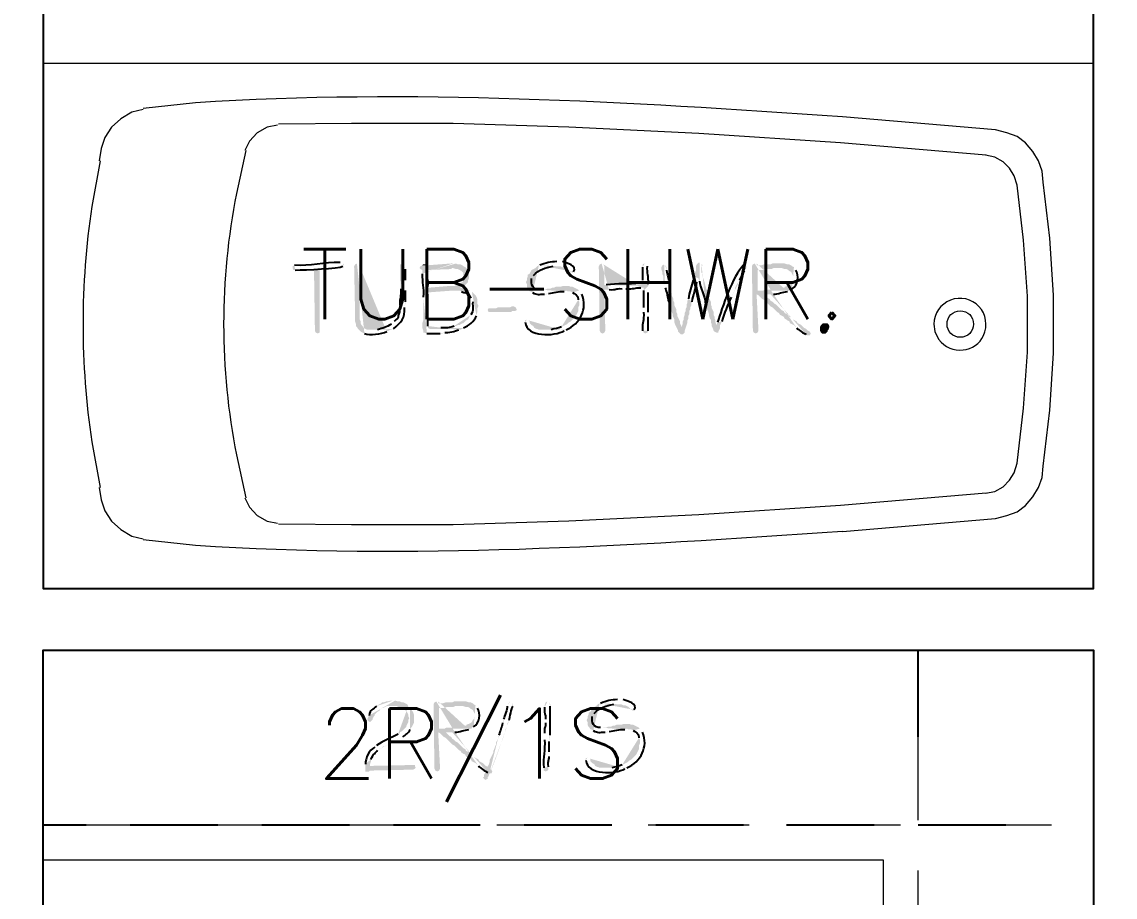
# Model space of a CAD drawing. Header units: inches. Extents: x -167 to 6071, y -6287 to -2731.
# Drawn here: x 125.7 to 188.2, y -5975.2 to -5925.2 of the extents above; entities that cross this region are included whole.
import ezdxf

# ---------------------------------------------------------------- set-up
doc = ezdxf.new("R2010")
doc.units = ezdxf.units.IN
doc.header["$LTSCALE"] = 96
doc.header["$MEASUREMENT"] = 0
doc.linetypes.add('Dash', pattern=[0.225, 0.15, -0.075])
doc.layers.add('Door label', color=5, linetype='Continuous', lineweight=5)
doc.layers.add('Doors', color=5, linetype='Continuous', lineweight=9)
doc.layers.add('Furniture', color=7, linetype='Continuous', lineweight=5, true_color=0x994d00)
doc.layers.add('PDF_Geometry', color=7, linetype='Continuous', true_color=0x4a4a4a)
doc.layers.add('PDF_Solid Fills', color=7, linetype='Continuous')
doc.styles.get("Standard").update_dxf_attribs({"font": 'arial.ttf'})

# ---------------------------------------------------------------- blocks, each defined once
blk = doc.blocks.new('Tub')
at = {"layer": 'Furniture'}
blk.add_lwpolyline([(60, 0), (60, 29.973), (0, 29.973), (0, 0)], close=True, dxfattribs=at)
for points in [[(8.693, 27.733), (5.707, 27.413)], [(5.707, 27.36), (5.067, 27.2), (4.427, 26.827), (3.893, 26.347), (3.52, 25.76), (3.307, 25.12), (3.2, 24.427)], [(45.653, 3.253), (54.4, 4), (55.04, 4.16), (55.627, 4.373), (56.107, 4.747), (56.533, 5.227), (56.853, 5.76), (57.067, 6.347), (57.12, 6.987), (57.493, 10.187), (57.707, 13.44), (57.707, 16.747), (57.493, 20), (57.12, 23.2), (57.067, 23.84), (56.853, 24.427), (56.533, 24.96), (56.107, 25.44), (55.627, 25.813), (55.04, 26.027), (54.4, 26.187), (45.653, 26.933)], [(13.387, 26.453), (12.8, 26.347), (12.213, 26.027), (11.787, 25.547), (11.52, 25.013)], [(17.653, 26.56), (13.44, 26.507)], [(53.867, 24.747), (45.547, 25.44), (37.44, 25.973), (30.027, 26.347), (23.413, 26.56), (17.6, 26.56)], [(53.813, 5.44), (54.347, 5.547), (54.827, 5.813), (55.2, 6.187), (55.467, 6.613), (55.627, 7.147), (56, 10.293), (56.213, 13.493), (56.213, 16.693), (56, 19.893), (55.627, 23.04), (55.467, 23.573), (55.2, 24), (54.827, 24.373), (54.347, 24.64), (53.813, 24.747)], [(3.2, 5.76), (3.307, 5.067), (3.52, 4.427), (3.893, 3.84), (4.427, 3.36), (5.067, 2.987), (5.707, 2.827)], [(11.52, 5.173), (11.787, 4.64), (12.213, 4.16), (12.8, 3.84), (13.387, 3.733)], [(53.867, 5.44), (45.547, 4.747), (37.44, 4.213), (30.027, 3.84), (23.413, 3.627), (17.6, 3.627)], [(17.653, 3.627), (13.44, 3.68)], [(8.693, 2.453), (5.707, 2.773)]]:
    blk.add_lwpolyline(points, dxfattribs=at)
for points in [[(11.573, 25.013), (11.04, 22.56, 0.098214), (11.04, 7.627), (11.573, 5.173)], [(3.253, 24.427), (2.773, 21.813, 0.074206), (2.773, 8.373), (3.253, 5.76)], [(53.707, 14.453, 1.245514), (50.88, 15.093), (50.933, 14.667), (51.147, 14.24)]]:
    blk.add_lwpolyline(points, format="xyb", dxfattribs=at)
blk.add_circle((52.384, 15.103), 0.758, dxfattribs=at)
for points in [[(45.653, 26.933), (33.358, 27.778), (21.012, 28.538), (8.693, 27.733)], [(51.147, 14.24), (51.828, 13.272), (53.322, 13.486), (53.707, 14.453)], [(45.653, 3.253), (33.358, 2.409), (21.012, 1.649), (8.693, 2.453)]]:
    blk.add_open_spline(points, degree=3, dxfattribs=at)

msp = doc.modelspace()

# ---------------------------------------------------------------- hatches: boundary and pattern name
at = {"layer": 'PDF_Solid Fills', "transparency": 33554559}
h = msp.add_hatch(color=256, dxfattribs=at)
h.paths.add_polyline_path([(143.957, -5938.975), (143.903, -5938.975)], flags=0)
h.paths.add_polyline_path([(141.29, -5939.135), (141.183, -5939.189), (141.183, -5939.295), (141.237, -5939.402), (141.343, -5939.402)], flags=0)
h.paths.add_polyline_path([(144.063, -5939.189), (144.117, -5939.082), (144.063, -5939.029)], flags=0)
h = msp.add_hatch(color=256, dxfattribs=at)
h.paths.add_polyline_path([(144.863, -5939.029), (144.757, -5939.082), (144.703, -5939.189), (144.757, -5941.909), (144.757, -5942.335), (144.81, -5942.495), (144.81, -5942.602), (144.863, -5942.655), (144.917, -5942.762), (145.077, -5942.922), (145.29, -5943.029)], flags=0)
h.paths.add_polyline_path([(146.57, -5942.922), (146.783, -5942.815), (145.45, -5942.815), (145.237, -5942.709), (145.183, -5942.602), (145.13, -5942.549), (145.077, -5942.442), (145.077, -5942.335), (145.023, -5942.229), (145.023, -5939.189), (144.97, -5939.082)], flags=0)
h = msp.add_hatch(color=256, dxfattribs=at)
h.paths.add_polyline_path([(147.477, -5939.029), (147.37, -5939.082), (147.317, -5939.082), (147.317, -5939.989), (147.37, -5940.095), (147.37, -5940.469)], flags=0)
h.paths.add_polyline_path([(147.317, -5941.429), (147.317, -5941.749)], flags=0)
h.paths.add_polyline_path([(146.997, -5942.335), (146.837, -5942.495)], flags=0)
h.paths.add_polyline_path([(146.037, -5942.815), (145.663, -5942.815), (146.783, -5942.815), (146.943, -5942.762)], flags=0)
h.paths.add_polyline_path([(147.583, -5941.535), (147.583, -5941.429), (147.637, -5941.322), (147.637, -5941.215)], flags=0)
h.paths.add_polyline_path([(147.637, -5940.575), (147.637, -5939.989)], flags=0)
h.paths.add_polyline_path([(147.637, -5939.349), (147.583, -5939.242), (147.583, -5939.189), (147.53, -5939.029)], flags=0)
h = msp.add_hatch(color=256, dxfattribs=at)
h.paths.add_polyline_path([(150.357, -5939.029), (150.25, -5939.029), (148.863, -5939.135), (148.597, -5939.135), (148.49, -5939.189), (148.437, -5939.295), (148.49, -5939.349), (148.597, -5939.402), (148.597, -5939.615)], flags=0)
h.paths.add_polyline_path([(148.65, -5940.949), (148.65, -5942.282), (148.597, -5942.442), (148.597, -5942.709), (148.65, -5942.869), (148.65, -5942.975), (148.703, -5942.975), (148.863, -5943.029)], flags=0)
h.paths.add_polyline_path([(149.61, -5943.029), (149.717, -5943.029), (149.877, -5942.975)], flags=0)
h.paths.add_polyline_path([(150.677, -5942.815), (150.783, -5942.815), (150.89, -5942.762), (149.023, -5942.762), (148.917, -5942.709), (148.917, -5942.602)], flags=0)
h.paths.add_polyline_path([(148.917, -5940.789), (148.917, -5940.682), (150.357, -5940.575), (151.317, -5940.575), (151.103, -5940.469), (150.997, -5940.415), (148.917, -5940.415), (148.917, -5940.362)], flags=0)
h.paths.add_polyline_path([(148.863, -5939.509), (148.863, -5939.402), (150.25, -5939.349), (150.303, -5939.295), (151.103, -5939.295), (151.05, -5939.242), (150.943, -5939.189), (150.89, -5939.135), (150.783, -5939.082), (150.623, -5939.082), (150.517, -5939.029)], flags=0)
for points in [[(148.703, -5939.082), (148.65, -5939.082), (148.597, -5939.135), (148.863, -5939.135), (148.81, -5939.082)], [(169.023, -5939.029), (168.597, -5939.029), (168.49, -5939.082), (168.117, -5939.082), (167.957, -5939.135), (167.69, -5939.135), (169.717, -5939.189), (169.663, -5939.135), (169.557, -5939.082), (169.45, -5939.082), (169.29, -5939.029), (169.183, -5939.029)], [(142.73, -5939.349), (142.41, -5939.349), (142.463, -5942.869), (142.517, -5942.975), (142.623, -5943.029), (142.73, -5942.975), (142.73, -5942.869)], [(151.103, -5939.295), (150.357, -5939.295), (150.517, -5939.349), (150.623, -5939.349), (150.837, -5939.455), (150.943, -5939.562), (150.943, -5939.669), (150.997, -5939.775), (150.943, -5939.882), (150.943, -5939.989), (150.89, -5940.095), (150.783, -5940.149), (150.73, -5940.149), (150.677, -5940.202), (150.463, -5940.309), (150.197, -5940.309), (148.917, -5940.415), (150.997, -5940.415), (150.73, -5940.415), (150.837, -5940.362), (150.943, -5940.309), (151.05, -5940.255), (151.21, -5940.095), (151.21, -5939.989), (151.263, -5939.882), (151.263, -5939.615), (151.21, -5939.509), (151.21, -5939.402)], [(156.81, -5940.309), (156.65, -5940.309), (156.49, -5940.362), (156.223, -5940.362), (156.117, -5940.415), (156.01, -5940.415), (155.903, -5940.469), (155.743, -5940.469), (155.637, -5940.522), (155.317, -5940.522), (157.503, -5940.522), (157.397, -5940.469), (157.29, -5940.415), (157.183, -5940.362), (157.077, -5940.362), (156.97, -5940.309)], [(153.823, -5941.482), (153.717, -5941.482), (153.61, -5941.535), (152.917, -5941.535), (152.81, -5941.589), (152.383, -5941.589), (152.33, -5941.695), (152.383, -5941.802), (153.663, -5941.802), (153.717, -5941.749), (153.877, -5941.749), (153.983, -5941.695), (153.983, -5941.642), (153.93, -5941.535)], [(171.53, -5943.029), (171.423, -5943.029), (171.37, -5942.975), (171.317, -5942.869), (171.317, -5942.655), (171.37, -5942.549), (171.477, -5942.442), (171.743, -5942.442), (171.797, -5942.495), (171.85, -5942.602), (171.85, -5942.655), (171.797, -5942.815), (171.743, -5942.869), (171.743, -5942.922), (171.637, -5943.029)], [(150.837, -5964.042), (150.41, -5964.042), (150.303, -5964.095), (149.93, -5964.095), (149.77, -5964.149), (149.503, -5964.149), (151.53, -5964.202), (151.477, -5964.149), (151.37, -5964.095), (151.263, -5964.095), (151.103, -5964.042), (150.997, -5964.042)], [(160.277, -5965.322), (160.117, -5965.322), (159.957, -5965.375), (159.69, -5965.375), (159.583, -5965.429), (159.477, -5965.429), (159.37, -5965.482), (159.21, -5965.482), (159.103, -5965.535), (158.783, -5965.535), (160.97, -5965.535), (160.65, -5965.375), (160.543, -5965.375), (160.437, -5965.322)], [(148.063, -5967.669), (145.61, -5967.722), (145.343, -5967.722), (145.343, -5968.042), (145.557, -5968.042), (145.61, -5967.989), (148.01, -5967.935), (148.063, -5967.935), (148.17, -5967.882), (148.223, -5967.829), (148.17, -5967.722), (148.17, -5967.669)]]:
    msp.add_hatch(color=256, dxfattribs=at).paths.add_polyline_path(points)
h = msp.add_hatch(color=256, dxfattribs=at)
h.paths.add_polyline_path([(155.263, -5939.135), (155.157, -5939.189), (155.05, -5939.295), (154.837, -5939.402), (154.73, -5939.615), (154.623, -5939.669), (154.623, -5939.775), (154.57, -5939.882), (154.57, -5939.989), (154.517, -5940.095), (154.57, -5940.202), (154.57, -5940.362), (154.623, -5940.469), (154.677, -5940.522), (154.73, -5940.629), (154.783, -5940.629), (154.89, -5940.682)], flags=0)
h.paths.add_polyline_path([(155.583, -5940.789), (155.69, -5940.789), (155.797, -5940.735)], flags=0)
h.paths.add_polyline_path([(156.703, -5940.629), (156.81, -5940.575), (157.557, -5940.575), (157.503, -5940.522), (155.317, -5940.522)], flags=0)
h.paths.add_polyline_path([(154.837, -5939.882), (154.89, -5939.775), (154.943, -5939.722)], flags=0)
h.paths.add_polyline_path([(156.063, -5939.189), (156.33, -5939.189)], flags=0)
h = msp.add_hatch(color=256, dxfattribs=at)
h.paths.add_polyline_path([(156.33, -5938.922), (156.277, -5938.922)], flags=0)
h.paths.add_polyline_path([(155.317, -5939.135), (155.263, -5939.135), (156.33, -5939.189), (156.49, -5939.189), (156.597, -5939.242), (156.703, -5939.242), (156.917, -5939.349), (157.023, -5939.455), (157.077, -5939.455), (157.077, -5939.509), (157.183, -5939.562), (157.237, -5939.509)], flags=0)
h.paths.add_polyline_path([(156.597, -5938.922), (156.437, -5938.922)], flags=0)
h = msp.add_hatch(color=256, dxfattribs=at)
h.paths.add_polyline_path([(158.837, -5939.029), (158.73, -5939.082), (158.677, -5939.189), (158.73, -5942.869), (158.783, -5942.975), (158.89, -5943.029), (158.997, -5942.975), (159.05, -5942.869), (158.997, -5940.522), (159.263, -5940.522)], flags=0)
h.paths.add_polyline_path([(160.01, -5940.469), (160.223, -5940.469)], flags=0)
h.paths.add_polyline_path([(161.077, -5940.415), (161.237, -5940.415), (161.503, -5940.309), (158.997, -5940.255), (158.997, -5939.189), (158.943, -5939.082)], flags=0)
h = msp.add_hatch(color=256, dxfattribs=at)
h.paths.add_polyline_path([(161.29, -5939.029), (161.183, -5939.082), (161.183, -5939.242)], flags=0)
h.paths.add_polyline_path([(161.183, -5939.989), (161.183, -5940.149), (161.023, -5940.149)], flags=0)
h.paths.add_polyline_path([(159.103, -5940.255), (158.997, -5940.255), (161.503, -5940.309), (161.503, -5940.202)], flags=0)
h.paths.add_polyline_path([(161.45, -5939.189), (161.397, -5939.082)], flags=0)
h = msp.add_hatch(color=256, dxfattribs=at)
h.paths.add_polyline_path([(162.41, -5939.082), (162.303, -5939.135), (162.25, -5939.242), (162.25, -5939.349), (162.303, -5939.509), (162.303, -5939.615), (162.357, -5939.722), (162.357, -5939.989), (162.41, -5940.042), (162.41, -5940.149), (162.463, -5940.255), (162.463, -5940.415)], flags=0)
h.paths.add_polyline_path([(162.677, -5941.215), (162.73, -5941.322), (162.73, -5941.429), (162.783, -5941.589), (162.783, -5941.695), (162.89, -5941.909), (162.89, -5942.015), (162.997, -5942.229), (162.997, -5942.389), (163.05, -5942.549), (163.21, -5942.869), (163.21, -5942.922), (163.37, -5943.082), (163.477, -5943.082), (163.53, -5943.029), (163.583, -5942.975), (163.583, -5942.869), (163.637, -5942.709), (163.423, -5942.709), (163.423, -5942.655), (163.317, -5942.442), (163.317, -5942.335), (163.157, -5942.015), (163.157, -5941.909), (163.103, -5941.802), (163.103, -5941.642), (162.997, -5941.429), (162.997, -5941.269), (162.943, -5941.162), (162.943, -5941.055), (162.837, -5940.842), (162.837, -5940.735), (162.783, -5940.629), (162.783, -5940.469), (162.73, -5940.362), (162.73, -5940.255), (162.677, -5940.149), (162.677, -5939.989)], flags=0)
h.paths.add_polyline_path([(162.57, -5939.402), (162.57, -5939.349), (162.517, -5939.189), (162.463, -5939.135)], flags=0)
h = msp.add_hatch(color=256, dxfattribs=at)
h.paths.add_polyline_path([(164.437, -5938.975), (164.383, -5938.975), (164.277, -5939.082), (164.223, -5939.189), (164.223, -5939.455), (164.17, -5939.562), (164.17, -5939.669), (164.117, -5939.775), (164.383, -5939.882), (164.383, -5939.935), (164.437, -5940.042)], flags=0)
h.paths.add_polyline_path([(164.757, -5941.269), (164.863, -5941.482), (164.863, -5941.642), (164.917, -5941.749), (164.97, -5941.909), (164.97, -5942.015), (165.023, -5942.175), (165.077, -5942.229), (165.077, -5942.389), (165.13, -5942.495), (165.13, -5942.602), (165.183, -5942.709), (165.237, -5942.869), (165.29, -5942.922), (165.397, -5942.975), (165.503, -5942.975), (165.503, -5942.922), (165.61, -5942.709), (165.61, -5942.549), (165.397, -5942.549), (165.343, -5942.389), (165.343, -5942.282), (165.29, -5942.175), (165.29, -5942.069), (165.237, -5941.962), (165.237, -5941.802), (165.183, -5941.695), (165.13, -5941.589), (165.13, -5941.482), (165.077, -5941.375), (165.077, -5941.215), (164.97, -5941.002), (164.97, -5940.895), (164.917, -5940.789), (164.917, -5940.682), (164.81, -5940.469), (164.757, -5940.255), (164.703, -5940.042), (164.65, -5939.882), (164.597, -5939.775), (164.597, -5939.615), (164.543, -5939.562), (164.543, -5939.242), (164.597, -5939.135), (164.543, -5939.029)], flags=0)
h = msp.add_hatch(color=256, dxfattribs=at)
h.paths.add_polyline_path([(166.997, -5939.135), (166.943, -5939.135)], flags=0)
h.paths.add_polyline_path([(165.45, -5942.389), (165.397, -5942.549), (165.61, -5942.549), (165.717, -5942.335)], flags=0)
h.paths.add_polyline_path([(166.25, -5940.949), (166.463, -5940.522), (166.463, -5940.415), (166.517, -5940.309), (166.57, -5940.202), (166.677, -5940.095), (166.73, -5939.989)], flags=0)
h.paths.add_polyline_path([(166.997, -5939.455), (167.103, -5939.295), (167.103, -5939.135)], flags=0)
h = msp.add_hatch(color=256, dxfattribs=at)
h.paths.add_polyline_path([(167.583, -5939.029), (167.477, -5939.082), (167.423, -5939.189), (167.477, -5942.815), (167.477, -5942.869), (167.53, -5942.975), (167.637, -5943.029), (167.743, -5942.975), (167.797, -5942.869), (167.797, -5942.815), (167.69, -5940.789), (168.65, -5940.789)], flags=0)
h.paths.add_polyline_path([(169.45, -5940.629), (169.503, -5940.575), (167.743, -5940.575), (167.743, -5939.402), (168.01, -5939.402), (168.17, -5939.349), (168.543, -5939.349), (168.65, -5939.295), (169.023, -5939.295), (169.823, -5939.242), (169.717, -5939.189), (167.69, -5939.135), (167.69, -5939.029)], flags=0)
h = msp.add_hatch(color=256, dxfattribs=at)
h.paths.add_polyline_path([(164.117, -5939.775), (164.063, -5939.882), (164.063, -5939.989)], flags=0)
h.paths.add_polyline_path([(163.797, -5941.055), (163.743, -5941.162), (163.743, -5941.269), (163.69, -5941.375), (163.69, -5941.535), (163.637, -5941.642), (163.637, -5941.749), (163.583, -5941.855), (163.583, -5941.962), (163.53, -5942.122), (163.53, -5942.229), (163.477, -5942.335), (163.477, -5942.442), (163.423, -5942.602), (163.423, -5942.709), (163.637, -5942.709), (163.743, -5942.389), (163.743, -5942.282), (163.797, -5942.175), (163.797, -5942.015), (163.85, -5941.909), (163.85, -5941.749), (163.903, -5941.642), (163.903, -5941.535), (163.957, -5941.429), (163.957, -5941.322), (164.01, -5941.215)], flags=0)
h.paths.add_polyline_path([(164.277, -5940.095), (164.383, -5939.882)], flags=0)
h = msp.add_hatch(color=256, dxfattribs=at)
h.paths.add_polyline_path([(169.823, -5939.242), (169.023, -5939.295), (169.13, -5939.295), (169.29, -5939.349), (169.397, -5939.349), (169.503, -5939.402), (169.557, -5939.455), (169.663, -5939.509), (169.77, -5939.722), (169.77, -5939.935), (169.717, -5940.042), (169.663, -5940.095), (169.61, -5940.202), (169.557, -5940.255), (169.45, -5940.309), (169.29, -5940.362), (169.29, -5940.415), (169.13, -5940.415), (169.023, -5940.469), (168.81, -5940.469), (168.703, -5940.522), (168.17, -5940.522), (168.063, -5940.575), (167.743, -5940.575), (169.61, -5940.575), (169.61, -5940.522), (169.717, -5940.469)], flags=0)
h.paths.add_polyline_path([(169.93, -5939.402), (169.877, -5939.295)], flags=0)
h = msp.add_hatch(color=256, dxfattribs=at)
h.paths.add_polyline_path([(161.503, -5940.309), (161.237, -5940.415), (161.237, -5940.575)], flags=0)
h.paths.add_polyline_path([(161.237, -5941.535), (161.237, -5941.802)], flags=0)
h.paths.add_polyline_path([(161.183, -5942.869), (161.237, -5942.975), (161.343, -5943.029), (161.45, -5942.975), (161.503, -5942.869)], flags=0)
h.paths.add_polyline_path([(161.503, -5942.069), (161.503, -5941.802)], flags=0)
h.paths.add_polyline_path([(161.503, -5940.682), (161.503, -5940.415)], flags=0)
h = msp.add_hatch(color=256, dxfattribs=at)
h.paths.add_polyline_path([(151.317, -5940.575), (150.517, -5940.575), (150.73, -5940.575), (150.837, -5940.629)], flags=0)
h.paths.add_polyline_path([(151.37, -5941.002), (151.477, -5941.215)], flags=0)
h.paths.add_polyline_path([(151.37, -5941.962), (151.317, -5942.015), (151.21, -5942.229), (151.103, -5942.282), (150.943, -5942.442), (150.89, -5942.442), (150.783, -5942.495), (150.73, -5942.549), (150.623, -5942.549), (150.517, -5942.602), (150.41, -5942.602)], flags=0)
h.paths.add_polyline_path([(149.663, -5942.709), (149.557, -5942.709), (149.397, -5942.762), (149.237, -5942.762), (150.89, -5942.762), (150.943, -5942.709)], flags=0)
h.paths.add_polyline_path([(151.69, -5942.015), (151.69, -5941.962), (151.743, -5941.802), (151.743, -5941.589), (151.797, -5941.482), (151.797, -5941.429), (151.743, -5941.322), (151.743, -5941.055), (151.637, -5940.842), (151.423, -5940.629)], flags=0)
h = msp.add_hatch(color=256, dxfattribs=at)
h.paths.add_polyline_path([(157.557, -5940.575), (156.81, -5940.575), (156.917, -5940.629), (157.077, -5940.629), (157.183, -5940.682)], flags=0)
h.paths.add_polyline_path([(157.503, -5941.109), (157.557, -5941.215), (157.557, -5941.429), (157.503, -5941.535), (157.503, -5941.749), (157.45, -5941.855), (157.343, -5942.069), (157.237, -5942.175), (157.077, -5942.335), (156.97, -5942.389), (156.863, -5942.495), (156.543, -5942.655)], flags=0)
h.paths.add_polyline_path([(155.957, -5942.815), (155.583, -5942.815), (156.81, -5942.815)], flags=0)
h.paths.add_polyline_path([(157.717, -5940.789), (157.61, -5940.682)], flags=0)
h = msp.add_hatch(color=256, dxfattribs=at)
h.paths.add_polyline_path([(168.65, -5940.789), (167.69, -5940.789), (167.797, -5940.842), (167.903, -5940.949), (168.01, -5941.055), (168.117, -5941.109), (168.49, -5941.482), (168.597, -5941.535), (168.703, -5941.642), (168.757, -5941.695), (168.863, -5941.802), (168.97, -5941.855), (169.023, -5941.962), (169.237, -5942.069), (169.29, -5942.175), (169.397, -5942.229), (169.45, -5942.282), (169.557, -5942.335), (169.61, -5942.442), (169.823, -5942.549), (169.983, -5942.709)], flags=0)
h.paths.add_polyline_path([(170.517, -5943.082), (170.57, -5943.135), (170.73, -5943.135), (170.783, -5943.029), (170.73, -5942.922), (170.623, -5942.869), (170.517, -5942.762), (170.41, -5942.709), (170.25, -5942.549), (170.037, -5942.442), (169.983, -5942.335), (169.77, -5942.229), (169.663, -5942.122), (169.557, -5942.069), (169.503, -5941.962), (169.29, -5941.855), (169.237, -5941.749), (169.13, -5941.695), (169.077, -5941.642), (168.81, -5941.375), (168.703, -5941.322), (168.597, -5941.215), (168.49, -5941.162), (168.437, -5941.055), (168.33, -5941.002), (168.117, -5940.789), (168.49, -5940.789)], flags=0)
h = msp.add_hatch(color=256, dxfattribs=at)
h.paths.add_polyline_path([(154.57, -5942.229), (154.463, -5942.282), (154.463, -5942.389)], flags=0)
h.paths.add_polyline_path([(156.703, -5942.869), (156.81, -5942.815), (155.263, -5942.815), (155.157, -5942.762), (155.103, -5942.762), (154.997, -5942.709), (154.943, -5942.602), (154.837, -5942.549), (154.73, -5942.442), (154.73, -5942.335), (154.677, -5942.282)], flags=0)
h = msp.add_hatch(color=256, dxfattribs=at)
h.paths.add_polyline_path([(146.943, -5963.989), (146.783, -5963.989), (146.623, -5964.042), (146.517, -5964.042), (146.41, -5964.095), (146.303, -5964.095), (146.25, -5964.149), (146.037, -5964.255), (145.983, -5964.309)], flags=0)
h.paths.add_polyline_path([(145.557, -5964.842), (145.45, -5965.055), (145.503, -5965.162), (145.61, -5965.215), (145.77, -5965.055), (145.77, -5965.002), (145.823, -5964.895), (145.877, -5964.842), (145.877, -5964.789), (146.037, -5964.629), (146.143, -5964.575), (146.197, -5964.469), (146.303, -5964.415), (146.357, -5964.415), (146.463, -5964.362), (146.57, -5964.309), (147.797, -5964.309), (147.743, -5964.202), (147.53, -5964.095), (147.423, -5964.095), (147.317, -5964.042), (147.21, -5964.042), (147.05, -5963.989)], flags=0)
h = msp.add_hatch(color=256, dxfattribs=at)
h.paths.add_polyline_path([(149.397, -5964.042), (149.29, -5964.095), (149.237, -5964.202), (149.29, -5967.829), (149.29, -5967.882), (149.343, -5967.989), (149.45, -5968.042), (149.557, -5967.989), (149.61, -5967.882), (149.61, -5967.829), (149.503, -5965.802), (150.463, -5965.802)], flags=0)
h.paths.add_polyline_path([(151.263, -5965.642), (151.317, -5965.589), (149.557, -5965.589), (149.557, -5964.415), (149.823, -5964.415), (149.983, -5964.362), (150.357, -5964.362), (150.463, -5964.309), (150.837, -5964.309), (151.637, -5964.255), (151.53, -5964.202), (149.503, -5964.149), (149.503, -5964.042)], flags=0)
h = msp.add_hatch(color=256, dxfattribs=at)
h.paths.add_polyline_path([(153.61, -5964.042), (153.557, -5964.095), (153.45, -5964.309)], flags=0)
h.paths.add_polyline_path([(153.237, -5965.055), (153.237, -5965.162), (153.183, -5965.269)], flags=0)
h.paths.add_polyline_path([(152.97, -5965.962), (152.97, -5966.069), (152.81, -5966.389), (152.81, -5966.495), (152.757, -5966.602), (152.703, -5966.762), (152.65, -5966.869), (152.65, -5966.975), (152.597, -5967.082), (152.543, -5967.189), (152.437, -5967.402), (152.437, -5967.509), (152.383, -5967.669), (152.277, -5967.829), (152.17, -5968.149), (152.117, -5968.255), (152.117, -5968.362), (152.063, -5968.362), (152.117, -5968.469), (152.223, -5968.522), (152.277, -5968.469), (152.33, -5968.469), (152.33, -5968.362), (152.383, -5968.309)], flags=0)
h.paths.add_polyline_path([(152.383, -5968.309, 0.021662), (153.13, -5966.335)], flags=0)
h.paths.add_polyline_path([(153.13, -5966.335), (153.183, -5966.229), (153.237, -5966.069), (153.237, -5965.962), (153.29, -5965.855), (153.343, -5965.749), (153.343, -5965.642), (153.45, -5965.429), (153.45, -5965.322), (153.557, -5965.109)], flags=0)
h.paths.add_polyline_path([(153.77, -5964.309), (153.77, -5964.202), (153.717, -5964.095)], flags=0)
h = msp.add_hatch(color=256, dxfattribs=at)
h.paths.add_polyline_path([(155.743, -5964.042), (155.637, -5964.095), (155.583, -5964.255), (155.583, -5964.362)], flags=0)
h.paths.add_polyline_path([(155.637, -5965.055), (155.637, -5965.269)], flags=0)
h.paths.add_polyline_path([(155.583, -5965.855), (155.583, -5966.229)], flags=0)
h.paths.add_polyline_path([(155.53, -5967.829), (155.53, -5967.989), (155.637, -5968.042), (155.743, -5967.989), (155.797, -5967.935), (155.797, -5967.775)], flags=0)
h.paths.add_polyline_path([(155.85, -5967.189), (155.85, -5966.922)], flags=0)
h.paths.add_polyline_path([(155.85, -5966.335), (155.85, -5966.069), (155.903, -5965.962)], flags=0)
h.paths.add_polyline_path([(155.903, -5964.309), (155.903, -5964.202), (155.85, -5964.095)], flags=0)
h = msp.add_hatch(color=256, dxfattribs=at)
h.paths.add_polyline_path([(158.73, -5964.149), (158.623, -5964.202), (158.517, -5964.309), (158.41, -5964.362), (158.303, -5964.415), (158.25, -5964.522), (158.197, -5964.629), (158.09, -5964.682), (158.09, -5964.789), (158.037, -5964.895), (158.037, -5965.002), (157.983, -5965.109), (158.037, -5965.215), (158.037, -5965.375), (158.09, -5965.482), (158.143, -5965.535), (158.197, -5965.642), (158.25, -5965.642), (158.357, -5965.695)], flags=0)
h.paths.add_polyline_path([(159.05, -5965.802), (159.157, -5965.802), (159.263, -5965.749)], flags=0)
h.paths.add_polyline_path([(160.17, -5965.642), (160.277, -5965.589), (161.023, -5965.589), (160.97, -5965.535), (158.783, -5965.535)], flags=0)
h.paths.add_polyline_path([(158.303, -5964.895), (158.357, -5964.789), (158.41, -5964.735)], flags=0)
h.paths.add_polyline_path([(159.53, -5964.202), (159.797, -5964.202)], flags=0)
h = msp.add_hatch(color=256, dxfattribs=at)
h.paths.add_polyline_path([(159.797, -5963.935), (159.743, -5963.935)], flags=0)
h.paths.add_polyline_path([(158.783, -5964.149), (158.73, -5964.149), (159.797, -5964.202), (159.957, -5964.202), (160.063, -5964.255), (160.17, -5964.255), (160.277, -5964.309), (160.383, -5964.362), (160.49, -5964.469), (160.543, -5964.469), (160.543, -5964.522), (160.65, -5964.575), (160.703, -5964.522)], flags=0)
h.paths.add_polyline_path([(160.063, -5963.935), (159.903, -5963.935)], flags=0)
h = msp.add_hatch(color=256, dxfattribs=at)
h.paths.add_polyline_path([(147.797, -5964.309), (146.943, -5964.309), (147.157, -5964.309), (147.263, -5964.362), (147.37, -5964.362), (147.477, -5964.415), (147.583, -5964.469), (147.583, -5964.522), (147.69, -5964.575), (147.797, -5964.789), (147.797, -5964.895), (147.85, -5965.002), (147.797, -5965.109), (147.797, -5965.215), (147.69, -5965.429), (147.69, -5965.482), (147.423, -5965.749), (147.317, -5965.802), (147.317, -5965.855), (147.21, -5965.909)], flags=0)
h.paths.add_polyline_path([(145.983, -5966.549), (145.93, -5966.549), (145.877, -5966.655)], flags=0)
h.paths.add_polyline_path([(145.343, -5967.615), (145.343, -5967.722), (145.61, -5967.722), (145.61, -5967.615), (145.663, -5967.455), (145.663, -5967.349)], flags=0)
h.paths.add_polyline_path([(146.037, -5966.815), (146.25, -5966.709), (146.357, -5966.602), (146.463, -5966.602), (146.677, -5966.495), (146.73, -5966.442), (146.89, -5966.389), (146.997, -5966.335), (147.157, -5966.229), (147.477, -5966.069)], flags=0)
h.paths.add_polyline_path([(147.903, -5965.642), (147.957, -5965.535), (148.01, -5965.482), (148.117, -5965.269), (148.117, -5964.789), (148.063, -5964.629), (148.01, -5964.575), (147.957, -5964.469), (147.903, -5964.362)], flags=0)
h = msp.add_hatch(color=256, dxfattribs=at)
h.paths.add_polyline_path([(151.637, -5964.255), (150.837, -5964.309), (150.943, -5964.309), (151.103, -5964.362), (151.21, -5964.362), (151.317, -5964.415), (151.37, -5964.469), (151.477, -5964.522), (151.583, -5964.735), (151.583, -5964.949), (151.53, -5965.055), (151.477, -5965.109), (151.423, -5965.215), (151.37, -5965.269), (151.263, -5965.322), (151.103, -5965.375), (151.103, -5965.429), (150.943, -5965.429), (150.837, -5965.482), (150.623, -5965.482), (150.517, -5965.535), (149.983, -5965.535), (149.877, -5965.589), (149.557, -5965.589), (151.423, -5965.589), (151.423, -5965.535), (151.53, -5965.482)], flags=0)
h.paths.add_polyline_path([(151.743, -5964.415), (151.69, -5964.309)], flags=0)
h = msp.add_hatch(color=256, dxfattribs=at)
h.paths.add_polyline_path([(150.463, -5965.802), (149.503, -5965.802), (149.61, -5965.855), (149.823, -5966.069), (149.93, -5966.122), (150.303, -5966.495), (150.41, -5966.549), (150.57, -5966.709), (150.677, -5966.815), (150.783, -5966.869), (150.837, -5966.975), (150.943, -5967.029), (151.05, -5967.082), (151.103, -5967.189), (151.21, -5967.242), (151.263, -5967.295), (151.37, -5967.349), (151.423, -5967.455), (151.637, -5967.562), (151.797, -5967.722)], flags=0)
h.paths.add_polyline_path([(152.33, -5968.095), (152.383, -5968.149), (152.543, -5968.149), (152.597, -5968.042), (152.543, -5967.935), (152.437, -5967.882), (152.33, -5967.775), (152.223, -5967.722), (152.063, -5967.562), (151.85, -5967.455), (151.797, -5967.349), (151.583, -5967.242), (151.477, -5967.135), (151.37, -5967.082), (151.317, -5966.975), (151.103, -5966.869), (151.05, -5966.762), (150.943, -5966.709), (150.623, -5966.389), (150.517, -5966.335), (150.41, -5966.229), (150.303, -5966.175), (150.25, -5966.069), (150.143, -5966.015), (149.93, -5965.802), (150.303, -5965.802)], flags=0)
h = msp.add_hatch(color=256, dxfattribs=at)
h.paths.add_polyline_path([(161.023, -5965.589), (160.277, -5965.589), (160.383, -5965.642), (160.543, -5965.642), (160.65, -5965.695)], flags=0)
h.paths.add_polyline_path([(160.97, -5966.122), (161.023, -5966.229), (161.023, -5966.442), (160.97, -5966.549), (160.97, -5966.762), (160.81, -5967.082), (160.703, -5967.189), (160.543, -5967.349), (160.437, -5967.402), (160.33, -5967.509), (160.01, -5967.669)], flags=0)
h.paths.add_polyline_path([(159.423, -5967.829), (159.05, -5967.829), (160.277, -5967.829)], flags=0)
h.paths.add_polyline_path([(161.183, -5965.802), (161.077, -5965.695)], flags=0)
h = msp.add_hatch(color=256, dxfattribs=at)
h.paths.add_polyline_path([(158.037, -5967.242), (157.93, -5967.295), (157.93, -5967.402)], flags=0)
h.paths.add_polyline_path([(160.17, -5967.882), (160.277, -5967.829), (158.73, -5967.829), (158.623, -5967.775), (158.57, -5967.775), (158.463, -5967.722), (158.41, -5967.615), (158.303, -5967.562), (158.197, -5967.455), (158.197, -5967.349), (158.143, -5967.295)], flags=0)

# ---------------------------------------------------------------- linework, layer by layer
at = {"layer": 'Furniture', "linetype": 'Dash', "ltscale": 0.4, "transparency": 33554687}
for points in [[(176.917, -6048.575), (176.917, -5961.109)], [(126.943, -5971.082), (186.943, -5971.082)]]:
    msp.add_lwpolyline(points, dxfattribs=at)
at = {"layer": 'Furniture'}
msp.add_lwpolyline([(126.943, -6036.575), (174.943, -6036.575), (174.943, -5973.109), (126.943, -5973.109)], dxfattribs=at)
at = {"layer": 'PDF_Geometry', "color": 7}
for points in [[(108.97, -5872.575), (116.01, -5872.575), (124.81, -5863.775), (127.263, -5866.229), (124.437, -5869.055), (126.943, -5871.562), (126.943, -5957.589), (186.943, -5957.589), (186.943, -5819.082), (150.943, -5819.082), (150.943, -5842.602), (147.05, -5846.442)], [(108.97, -5876.095), (123.423, -5876.095), (123.423, -5990.815), (126.943, -5990.815), (126.943, -5961.109), (186.943, -5961.109), (186.943, -6048.575), (126.943, -6048.575), (126.943, -6018.815), (123.423, -6018.815), (123.423, -6048.575), (104.917, -6048.575), (104.917, -6052.042), (196.917, -6052.042), (196.917, -5997.589), (210.197, -5997.589), (210.197, -5994.069)]]:
    msp.add_lwpolyline(points, dxfattribs=at)
at = {"layer": 'PDF_Geometry'}
for points in [[(176.917, -5966.069), (176.917, -5961.109)], [(126.943, -5971.082), (129.397, -5971.082)], [(131.903, -5971.082), (136.917, -5971.082)], [(139.423, -5971.082), (144.437, -5971.082)], [(146.943, -5971.082), (151.903, -5971.082)], [(154.41, -5971.082), (159.423, -5971.082)], [(161.93, -5971.082), (166.943, -5971.082)], [(169.397, -5971.082), (174.41, -5971.082)], [(176.917, -5971.082), (181.93, -5971.082)]]:
    msp.add_lwpolyline(points, dxfattribs=at)
at = {"layer": 'PDF_Geometry', "color": 7}
for points in [[(143.903, -5938.975), (143.006, -5938.96), (142.176, -5939.188), (141.29, -5939.135)], [(141.343, -5939.402), (141.938, -5939.407), (143.809, -5939.311), (144.063, -5939.189)], [(154.943, -5939.722), (155.27, -5939.338), (155.628, -5939.303), (156.063, -5939.189)], [(156.277, -5938.922), (155.947, -5938.932), (155.616, -5938.998), (155.317, -5939.135)], [(157.237, -5939.509), (157.488, -5939.156), (156.808, -5938.999), (156.597, -5938.922)], [(161.503, -5940.202), (161.537, -5939.727), (161.429, -5939.599), (161.45, -5939.189)], [(166.943, -5939.135), (166.326, -5939.711), (165.73, -5941.572), (165.45, -5942.389)], [(147.637, -5939.989), (147.637, -5939.775), (147.637, -5939.562), (147.637, -5939.349)], [(148.597, -5939.615), (148.575, -5940.14), (148.691, -5940.377), (148.65, -5940.949)], [(148.917, -5940.362), (148.953, -5939.902), (148.855, -5939.877), (148.863, -5939.509)], [(161.183, -5939.242), (161.183, -5939.491), (161.183, -5939.74), (161.183, -5939.989)], [(162.677, -5939.989), (162.67, -5939.783), (162.566, -5939.603), (162.57, -5939.402)], [(166.73, -5939.989), (166.819, -5939.811), (166.908, -5939.633), (166.997, -5939.455)], [(169.717, -5940.469), (170.054, -5940.29), (170.147, -5939.714), (169.93, -5939.402)], [(147.37, -5940.469), (147.406, -5941.015), (147.284, -5940.925), (147.317, -5941.429)], [(155.317, -5940.522), (154.876, -5940.54), (154.808, -5940.248), (154.837, -5939.882)], [(161.023, -5940.149), (160.389, -5940.238), (159.734, -5940.151), (159.103, -5940.255)], [(159.263, -5940.522), (159.721, -5940.554), (159.599, -5940.44), (160.01, -5940.469)], [(160.223, -5940.469), (160.723, -5940.508), (160.684, -5940.405), (161.077, -5940.415)], [(162.463, -5940.415), (162.577, -5940.671), (162.578, -5940.957), (162.677, -5941.215)], [(164.063, -5939.989), (163.969, -5940.357), (163.843, -5940.669), (163.797, -5941.055)], [(164.01, -5941.215), (164.051, -5940.836), (164.227, -5940.474), (164.277, -5940.095)], [(164.437, -5940.042), (164.447, -5940.375), (164.775, -5940.942), (164.757, -5941.269)], [(147.637, -5941.215), (147.637, -5941.002), (147.637, -5940.789), (147.637, -5940.575)], [(148.917, -5942.602), (148.917, -5941.998), (148.917, -5941.393), (148.917, -5940.789)], [(150.837, -5940.629), (151.048, -5940.755), (151.14, -5940.576), (151.37, -5941.002)], [(154.89, -5940.682), (155.175, -5940.86), (155.24, -5940.769), (155.583, -5940.789)], [(155.797, -5940.735), (156.106, -5940.74), (156.387, -5940.583), (156.703, -5940.629)], [(156.81, -5942.815), (157.616, -5942.491), (158.057, -5941.606), (157.717, -5940.789)], [(157.183, -5940.682), (157.265, -5940.785), (157.54, -5940.825), (157.503, -5941.109)], [(161.237, -5940.575), (161.237, -5940.895), (161.237, -5941.215), (161.237, -5941.535)], [(161.503, -5941.802), (161.503, -5941.429), (161.503, -5941.055), (161.503, -5940.682)], [(165.717, -5942.335), (165.876, -5941.869), (166.039, -5941.409), (166.25, -5940.949)], [(168.65, -5940.789), (168.929, -5940.783), (169.179, -5940.65), (169.45, -5940.629)], [(146.943, -5942.762), (147.381, -5942.384), (147.631, -5942.173), (147.583, -5941.535)], [(151.477, -5941.215), (151.448, -5941.587), (151.558, -5941.666), (151.37, -5941.962)], [(147.317, -5941.749), (147.087, -5942.267), (147.368, -5941.972), (146.997, -5942.335)], [(150.943, -5942.709), (151.266, -5942.582), (151.554, -5942.338), (151.69, -5942.015)], [(161.237, -5941.802), (161.272, -5942.37), (161.148, -5942.301), (161.183, -5942.869)], [(161.503, -5942.869), (161.503, -5942.602), (161.503, -5942.335), (161.503, -5942.069)], [(145.29, -5943.029), (145.607, -5943.174), (146.259, -5943.032), (146.57, -5942.922)], [(146.837, -5942.495), (146.515, -5942.673), (146.359, -5942.711), (146.037, -5942.815)], [(150.41, -5942.602), (150.137, -5942.719), (149.957, -5942.715), (149.663, -5942.709)], [(149.877, -5942.975), (150.062, -5943.007), (150.494, -5942.884), (150.677, -5942.815)], [(154.463, -5942.389), (154.579, -5943.253), (156.134, -5943.194), (156.703, -5942.869)], [(156.543, -5942.655), (156.358, -5942.749), (156.151, -5942.738), (155.957, -5942.815)], [(169.983, -5942.709), (170.099, -5942.819), (170.367, -5943.031), (170.517, -5943.082)], [(148.863, -5943.029), (149.112, -5943.029), (149.361, -5943.029), (149.61, -5943.029)], [(158.41, -5964.735), (158.737, -5964.351), (159.094, -5964.316), (159.53, -5964.202)], [(159.743, -5963.935), (159.414, -5963.945), (159.083, -5964.011), (158.783, -5964.149)], [(160.703, -5964.522), (160.955, -5964.169), (160.275, -5964.012), (160.063, -5963.935)], [(145.983, -5964.309), (145.793, -5964.507), (145.612, -5964.498), (145.557, -5964.842)], [(151.53, -5965.482), (151.868, -5965.303), (151.96, -5964.727), (151.743, -5964.415)], [(153.45, -5964.309), (153.469, -5964.478), (153.294, -5964.883), (153.237, -5965.055)], [(153.557, -5965.109), (153.614, -5964.968), (153.666, -5964.418), (153.77, -5964.309)], [(155.583, -5964.362), (155.544, -5964.924), (155.662, -5964.659), (155.637, -5965.055)], [(155.903, -5965.962), (155.903, -5965.411), (155.903, -5964.86), (155.903, -5964.309)], [(153.183, -5965.269), (153.124, -5965.577), (153.043, -5965.678), (152.97, -5965.962)], [(155.637, -5965.269), (155.658, -5965.607), (155.551, -5965.34), (155.583, -5965.855)], [(158.783, -5965.535), (158.342, -5965.553), (158.275, -5965.263), (158.303, -5964.895)], [(147.21, -5965.909), (146.814, -5966.133), (146.36, -5966.282), (145.983, -5966.549)], [(147.477, -5966.069), (147.629, -5965.946), (147.83, -5965.842), (147.903, -5965.642)], [(150.463, -5965.802), (150.742, -5965.796), (150.992, -5965.663), (151.263, -5965.642)], [(158.357, -5965.695), (158.643, -5965.873), (158.707, -5965.783), (159.05, -5965.802)], [(159.263, -5965.749), (159.573, -5965.753), (159.854, -5965.597), (160.17, -5965.642)], [(160.277, -5967.829), (161.083, -5967.504), (161.524, -5966.619), (161.183, -5965.802)], [(160.65, -5965.695), (160.732, -5965.799), (161.006, -5965.839), (160.97, -5966.122)], [(145.877, -5966.655), (145.558, -5966.803), (145.347, -5967.286), (145.343, -5967.615)], [(155.583, -5966.229), (155.617, -5966.85), (155.495, -5967.202), (155.53, -5967.829)], [(155.85, -5966.922), (155.85, -5966.727), (155.85, -5966.531), (155.85, -5966.335)], [(145.663, -5967.349), (145.793, -5967.015), (145.94, -5966.991), (146.037, -5966.815)], [(155.797, -5967.775), (155.767, -5967.316), (155.832, -5967.47), (155.85, -5967.189)], [(151.797, -5967.722), (151.912, -5967.832), (152.181, -5968.044), (152.33, -5968.095)], [(157.93, -5967.402), (158.046, -5968.266), (159.6, -5968.207), (160.17, -5967.882)], [(160.01, -5967.669), (159.825, -5967.762), (159.618, -5967.751), (159.423, -5967.829)]]:
    msp.add_open_spline(points, degree=3, dxfattribs=at)

# ---------------------------------------------------------------- block references
at = {"layer": 'Doors'}
msp.add_blockref('Tub', (126.943, -5957.589), dxfattribs=at)

# ---------------------------------------------------------------- texts
at = {"layer": 'Door label', "char_height": 4, "attachment_point": 1}
for s, insert in [('\\pxsm1.3;{\\Fsimplex|c129;TUB-SHWR.}', (141.649, -5938.209)), ('\\pxsm1.3;{\\Fsimplex|c129;2R/1S}', (142.609, -5964.449))]:
    msp.add_mtext_dynamic_manual_height_columns(s, width=3.08976, gutter_width=1, heights=[0], dxfattribs=dict(at, insert=insert))

doc.saveas('drawing.dxf')
